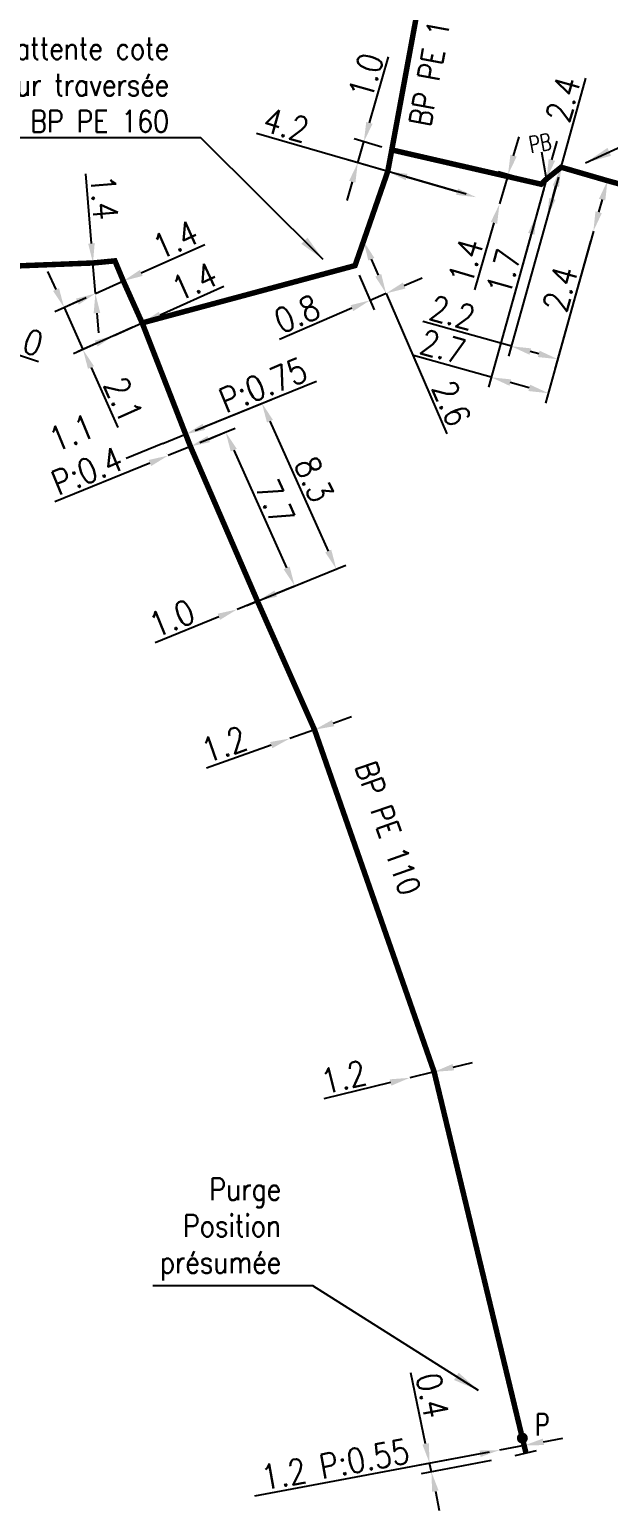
# Model space of a CAD drawing. Header units: millimetres. Extents: x 185000 to 186000, y 127990 to 129010.
# Drawn here: x 185439 to 185465.4, y 128157.1 to 128224.8 of the extents above; entities that cross this region are included whole.
import ezdxf
from ezdxf.enums import TextEntityAlignment as Align

# ---------------------------------------------------------------- set-up
doc = ezdxf.new("R2010")
doc.units = ezdxf.units.MM
doc.header["$PDMODE"] = 34
doc.linetypes.add('L_25_PE', pattern=[2000, 1000, 1000])
doc.layers.get('0').update_dxf_attribs({"linetype": 'CONTINUOUS'})
doc.layers.get('DEFPOINTS').update_dxf_attribs({"linetype": 'CONTINUOUS'})
for name, color, linetype in [('L_150', 1, 'CONTINUOUS'), ('L_300', 7, 'CONTINUOUS'), ('L_340', 7, 'CONTINUOUS'), ('L_900', 7, 'CONTINUOUS')]:
    doc.layers.add(name, color=color, linetype=linetype)
doc.styles.add('G_ROMANS', font='ROMANS.SHX', dxfattribs={"width": 0.75})
doc.styles.get("Standard").update_dxf_attribs({"font": 'romans.shx', "width": 0.85})
doc.dimstyles.get("Standard").update_dxf_attribs({"dimtxt": 1.5, "dimasz": 1.2, "dimexe": 0.625, "dimexo": 0.625, "dimgap": 0.25, "dimtad": 1, "dimdec": 1, "dimzin": 0, "dimdsep": 46, "dimtxsty": 'Standard', "dimcen": -0.5, "dimadec": 0, "dimazin": 0, "dimtfac": 1, "dimtdec": 1, "dimtmove": 0, "dimatfit": 3, "dimfxl": 0, "dimtolj": 1, "dimtzin": 0, "dimarcsym": 0})

# ---------------------------------------------------------------- blocks, each defined once
blk = doc.blocks.new('*D196')
at = {"layer": 'DEFPOINTS', "color": 0, "linetype": 'Continuous', "transparency": 16777216}
for p in [(185465.401, 128217.878), (185464.757, 128215.566), (185464.757, 128215.566)]:
    blk.add_point(p, dxfattribs=at)
at = {"layer": 'L_150', "color": 0, "linetype": 'Continuous', "lineweight": -2, "transparency": 16777216}
for p, q in [((185465.159, 128217.011), (185464.998, 128216.433)), ((185464.757, 128215.566), (185463.642, 128211.563))]:
    blk.add_line(p, q, dxfattribs=at)
at = {"layer": 'L_150', "color": 0, "linetype": 'Continuous', "transparency": 16777216}
for points in [[(185465.015, 128217.051), (185465.304, 128216.971), (185465.401, 128217.878)], [(185464.854, 128216.473), (185465.143, 128216.393), (185464.757, 128215.566)]]:
    blk.add_solid(points, dxfattribs=at)
at = {"layer": 'L_150', "color": 0, "linetype": 'Continuous', "transparency": 16777216, "insert": (185463.245, 128212.932), "char_height": 1.125, "attachment_point": 5, "rotation": 74.44097}
blk.add_mtext('\\A1;2.4', dxfattribs=at)
blk = doc.blocks.new('*D197')
at = {"layer": 'DEFPOINTS', "color": 0, "linetype": 'Continuous', "transparency": 16777216}
for p in [(185463.288, 128218.492), (185464.757, 128215.566), (185463.13, 128209.723)]:
    blk.add_point(p, dxfattribs=at)
at = {"layer": 'L_150', "color": 0, "linetype": 'Continuous', "lineweight": -2, "transparency": 16777216}
for p, q in [((185463.162, 128218.041), (185460.885, 128209.861)), ((185464.631, 128215.114), (185463.004, 128209.271)), ((185461.011, 128210.313), (185456.968, 128211.438)), ((185462.263, 128209.964), (185461.878, 128210.071))]:
    blk.add_line(p, q, dxfattribs=at)
at = {"layer": 'L_150', "color": 0, "linetype": 'Continuous', "transparency": 16777216}
for points in [[(185461.918, 128210.216), (185461.838, 128209.927), (185461.011, 128210.313)], [(185462.303, 128210.109), (185462.223, 128209.82), (185463.13, 128209.723)]]:
    blk.add_solid(points, dxfattribs=at)
at = {"layer": 'L_150', "color": 0, "linetype": 'Continuous', "transparency": 16777216, "insert": (185458.315, 128211.842), "char_height": 1.125, "attachment_point": 5, "rotation": 344.44097}
blk.add_mtext('\\A1;2.2', dxfattribs=at)
blk = doc.blocks.new('*D198')
at = {"layer": 'DEFPOINTS', "color": 0, "linetype": 'Continuous', "transparency": 16777216}
for p in [(185462.368, 128217.718), (185460.469, 128216.813), (185460.469, 128216.813)]:
    blk.add_point(p, dxfattribs=at)
at = {"layer": 'L_150', "color": 0, "linetype": 'Continuous', "lineweight": -2, "transparency": 16777216}
for p, q in [((185461.111, 128219.021), (185461.363, 128219.885)), ((185461.918, 128217.849), (185460.41, 128218.288)), ((185460.86, 128218.157), (185460.469, 128216.813)), ((185460.218, 128215.948), (185459.328, 128212.888))]:
    blk.add_line(p, q, dxfattribs=at)
at = {"layer": 'L_150', "color": 0, "linetype": 'Continuous', "transparency": 16777216}
for points in [[(185460.967, 128219.063), (185461.255, 128218.979), (185460.86, 128218.157)], [(185460.074, 128215.99), (185460.362, 128215.906), (185460.469, 128216.813)]]:
    blk.add_solid(points, dxfattribs=at)
at = {"layer": 'L_150', "color": 0, "linetype": 'Continuous', "transparency": 16777216, "insert": (185458.927, 128214.195), "char_height": 1.125, "attachment_point": 5, "rotation": 73.78916}
blk.add_mtext('\\A1;1.4', dxfattribs=at)
blk = doc.blocks.new('L_340_13')
at = {"color": 0, "linetype": 'Continuous', "flags": 128}
blk.add_lwpolyline([(0, 0), (0, 1.25)], dxfattribs=at)
at = {"color": 0, "linetype": 'Continuous', "style": 'G_ROMANS', "width": 0.75}
blk.add_text('PB', height=0.75, dxfattribs=at).set_placement((0, 1.663), align=Align.MIDDLE)
at = {"color": 0, "linetype": 'Continuous', "width": 0.75, "flags": 3}
for tag, p in [('DEF_LEG', (0, -10)), ('DEF_COUP', (0, -12.5)), ('DEF_TYPE', (0, -15))]:
    blk.add_attdef(tag, text='', height=1.2, dxfattribs=at).set_placement(p, align=Align.MIDDLE)
blk = doc.blocks.new('*D208')
at = {"layer": 'DEFPOINTS', "color": 0, "linetype": 'Continuous', "transparency": 16777216}
for p in [(185462.62, 128217.957), (185464.757, 128215.566), (185462.698, 128208.17)]:
    blk.add_point(p, dxfattribs=at)
at = {"layer": 'L_340', "color": 0, "linetype": 'Continuous', "lineweight": -2, "transparency": 16777216}
for p, q in [((185462.495, 128217.506), (185459.971, 128208.443)), ((185464.631, 128215.114), (185462.572, 128207.719)), ((185460.097, 128208.894), (185456.536, 128209.886)), ((185461.831, 128208.412), (185460.964, 128208.653))]:
    blk.add_line(p, q, dxfattribs=at)
at = {"layer": 'L_340', "color": 0, "linetype": 'Continuous', "transparency": 16777216}
for points in [[(185461.004, 128208.798), (185460.924, 128208.509), (185460.097, 128208.894)], [(185461.871, 128208.556), (185461.791, 128208.267), (185462.698, 128208.17)]]:
    blk.add_solid(points, dxfattribs=at)
at = {"layer": 'L_340', "color": 0, "linetype": 'Continuous', "transparency": 16777216, "insert": (185457.883, 128210.289), "char_height": 1.125, "attachment_point": 5, "rotation": 344.44097}
blk.add_mtext('\\A1;2.7', dxfattribs=at)
blk = doc.blocks.new('*D212')
at = {"layer": 'DEFPOINTS', "color": 0, "linetype": 'Continuous', "transparency": 16777216}
for p in [(185463.288, 128218.492), (185462.644, 128216.18), (185462.644, 128216.18)]:
    blk.add_point(p, dxfattribs=at)
at = {"layer": 'L_150', "color": 0, "linetype": 'Continuous', "lineweight": -2, "transparency": 16777216}
for p, q in [((185463.288, 128218.492), (185464.421, 128222.562)), ((185462.886, 128217.047), (185463.047, 128217.625))]:
    blk.add_line(p, q, dxfattribs=at)
at = {"layer": 'L_150', "color": 0, "linetype": 'Continuous', "transparency": 16777216}
for points in [[(185462.902, 128217.665), (185463.191, 128217.585), (185463.288, 128218.492)], [(185462.741, 128217.087), (185463.03, 128217.007), (185462.644, 128216.18)]]:
    blk.add_solid(points, dxfattribs=at)
at = {"layer": 'L_150', "color": 0, "linetype": 'Continuous', "transparency": 16777216, "insert": (185463.374, 128221.595), "char_height": 1.125, "attachment_point": 5, "rotation": 74.44097}
blk.add_mtext('\\A1;2.4', dxfattribs=at)
blk = doc.blocks.new('*D213')
at = {"layer": 'DEFPOINTS', "color": 0, "linetype": 'Continuous', "transparency": 16777216}
for p in [(185462.62, 128217.957), (185462.164, 128216.32), (185462.164, 128216.32)]:
    blk.add_point(p, dxfattribs=at)
at = {"layer": 'L_340', "color": 0, "linetype": 'Continuous', "lineweight": -2, "transparency": 16777216}
for p, q in [((185462.862, 128218.824), (185463.103, 128219.691)), ((185462.62, 128217.957), (185462.164, 128216.32)), ((185461.923, 128215.453), (185461.08, 128212.426))]:
    blk.add_line(p, q, dxfattribs=at)
at = {"layer": 'L_340', "color": 0, "linetype": 'Continuous', "transparency": 16777216}
for points in [[(185462.717, 128218.865), (185463.006, 128218.784), (185462.62, 128217.957)], [(185461.778, 128215.493), (185462.067, 128215.412), (185462.164, 128216.32)]]:
    blk.add_solid(points, dxfattribs=at)
at = {"layer": 'L_340', "color": 0, "linetype": 'Continuous', "transparency": 16777216, "insert": (185460.658, 128213.707), "char_height": 1.125, "attachment_point": 5, "rotation": 74.44097}
blk.add_mtext('\\A1;1.7', dxfattribs=at)
blk = doc.blocks.new('*D1626')
at = {"layer": 'DEFPOINTS', "color": 0, "linetype": 'Continuous', "transparency": 16777216}
for p in [(185443.286, 128213.295), (185442.009, 128212.722), (185442.009, 128212.722)]:
    blk.add_point(p, dxfattribs=at)
at = {"layer": 'L_150', "color": 0, "linetype": 'Continuous', "lineweight": -2, "transparency": 16777216}
for p, q in [((185444.107, 128213.664), (185447.015, 128214.969)), ((185442.009, 128212.722), (185443.286, 128213.295)), ((185441.188, 128212.353), (185440.367, 128211.985))]:
    blk.add_line(p, q, dxfattribs=at)
at = {"layer": 'L_150', "color": 0, "linetype": 'Continuous', "transparency": 16777216}
for points in [[(185444.046, 128213.801), (185444.169, 128213.527), (185443.286, 128213.295)], [(185441.126, 128212.49), (185441.249, 128212.217), (185442.009, 128212.722)]]:
    blk.add_solid(points, dxfattribs=at)
at = {"layer": 'L_150', "color": 0, "linetype": 'Continuous', "transparency": 16777216, "insert": (185445.664, 128215.185), "char_height": 1.125, "attachment_point": 5, "rotation": 24.17644}
blk.add_mtext('\\A1;1.4', dxfattribs=at)
blk = doc.blocks.new('*D1627')
at = {"layer": 'DEFPOINTS', "color": 0, "linetype": 'Continuous', "transparency": 16777216}
for p in [(185441.899, 128214.118), (185442.009, 128212.722), (185442.009, 128212.722)]:
    blk.add_point(p, dxfattribs=at)
at = {"layer": 'L_150', "color": 0, "linetype": 'Continuous', "lineweight": -2, "transparency": 16777216}
for p, q in [((185441.829, 128215.015), (185441.579, 128218.193)), ((185442.009, 128212.722), (185441.899, 128214.118)), ((185442.079, 128211.825), (185442.15, 128210.928))]:
    blk.add_line(p, q, dxfattribs=at)
at = {"layer": 'L_150', "color": 0, "linetype": 'Continuous', "transparency": 16777216}
for points in [[(185441.978, 128215.027), (185441.679, 128215.003), (185441.899, 128214.118)], [(185442.229, 128211.837), (185441.93, 128211.813), (185442.009, 128212.722)]]:
    blk.add_solid(points, dxfattribs=at)
at = {"layer": 'L_150', "color": 0, "linetype": 'Continuous', "transparency": 16777216, "insert": (185442.416, 128217.111), "char_height": 1.125, "attachment_point": 5, "rotation": 274.49371}
blk.add_mtext('\\A1;1.4', dxfattribs=at)
blk = doc.blocks.new('*D1628')
at = {"layer": 'DEFPOINTS', "color": 0, "linetype": 'Continuous', "transparency": 16777216}
for p in [(185448.486, 128198.293), (185448.486, 128198.293), (185449.412, 128198.67)]:
    blk.add_point(p, dxfattribs=at)
at = {"layer": 'L_150', "color": 0, "linetype": 'Continuous', "lineweight": -2, "transparency": 16777216}
for p, q in [((185450.246, 128199.01), (185451.08, 128199.349)), ((185449.412, 128198.67), (185448.486, 128198.293)), ((185447.653, 128197.954), (185444.743, 128196.769))]:
    blk.add_line(p, q, dxfattribs=at)
at = {"layer": 'L_150', "color": 0, "linetype": 'Continuous', "transparency": 16777216}
for points in [[(185450.189, 128199.149), (185450.303, 128198.871), (185449.412, 128198.67)], [(185447.596, 128198.093), (185447.709, 128197.815), (185448.486, 128198.293)]]:
    blk.add_solid(points, dxfattribs=at)
at = {"layer": 'L_150', "color": 0, "linetype": 'Continuous', "transparency": 16777216, "insert": (185445.498, 128197.887), "char_height": 1.125, "attachment_point": 5, "rotation": 22.15088}
blk.add_mtext('\\A1;1.0', dxfattribs=at)
blk = doc.blocks.new('*D1629')
at = {"layer": 'DEFPOINTS', "color": 0, "linetype": 'Continuous', "transparency": 16777216}
for p in [(185452.02, 128192.793), (185450.889, 128192.391), (185450.889, 128192.391)]:
    blk.add_point(p, dxfattribs=at)
at = {"layer": 'L_150', "color": 0, "linetype": 'Continuous', "lineweight": -2, "transparency": 16777216}
for p, q in [((185452.02, 128192.793), (185450.889, 128192.391)), ((185452.868, 128193.095), (185453.715, 128193.397)), ((185450.041, 128192.09), (185447.081, 128191.037))]:
    blk.add_line(p, q, dxfattribs=at)
at = {"layer": 'L_150', "color": 0, "linetype": 'Continuous', "transparency": 16777216}
for points in [[(185452.817, 128193.236), (185452.918, 128192.954), (185452.02, 128192.793)], [(185449.991, 128192.231), (185450.091, 128191.948), (185450.889, 128192.391)]]:
    blk.add_solid(points, dxfattribs=at)
at = {"layer": 'L_150', "color": 0, "linetype": 'Continuous', "transparency": 16777216, "insert": (185447.886, 128192.119), "char_height": 1.125, "attachment_point": 5, "rotation": 19.5808}
blk.add_mtext('\\A1;1.2', dxfattribs=at)
blk = doc.blocks.new('*D1630')
at = {"layer": 'DEFPOINTS', "color": 0, "linetype": 'Continuous', "transparency": 16777216}
for p in [(185456.367, 128176.888), (185456.367, 128176.888), (185457.484, 128177.161)]:
    blk.add_point(p, dxfattribs=at)
at = {"layer": 'L_150', "color": 0, "linetype": 'Continuous', "lineweight": -2, "transparency": 16777216}
for p, q in [((185458.359, 128177.374), (185459.233, 128177.588)), ((185455.493, 128176.674), (185452.441, 128175.929)), ((185457.484, 128177.161), (185456.367, 128176.888))]:
    blk.add_line(p, q, dxfattribs=at)
at = {"layer": 'L_150', "color": 0, "linetype": 'Continuous', "transparency": 16777216}
for points in [[(185458.323, 128177.52), (185458.394, 128177.229), (185457.484, 128177.161)], [(185455.457, 128176.82), (185455.529, 128176.529), (185456.367, 128176.888)]]:
    blk.add_solid(points, dxfattribs=at)
at = {"layer": 'L_150', "color": 0, "linetype": 'Continuous', "transparency": 16777216, "insert": (185453.352, 128176.923), "char_height": 1.125, "attachment_point": 5, "rotation": 13.72803}
blk.add_mtext('\\A1;1.2', dxfattribs=at)
blk = doc.blocks.new('*D1631')
at = {"layer": 'DEFPOINTS', "color": 0, "linetype": 'Continuous', "transparency": 16777216}
for p in [(185446.352, 128205.733), (185451.115, 128199.364), (185448.486, 128198.293)]:
    blk.add_point(p, dxfattribs=at)
at = {"layer": 'L_150', "color": 0, "linetype": 'Continuous', "lineweight": -2, "transparency": 16777216}
for p, q in [((185446.786, 128205.91), (185448.396, 128206.565)), ((185448.33, 128205.567), (185450.746, 128200.185)), ((185448.921, 128198.47), (185451.549, 128199.54))]:
    blk.add_line(p, q, dxfattribs=at)
at = {"layer": 'L_150', "color": 0, "linetype": 'Continuous', "transparency": 16777216}
for points in [[(185448.467, 128205.628), (185448.193, 128205.506), (185447.961, 128206.388)], [(185450.883, 128200.246), (185450.609, 128200.123), (185451.115, 128199.364)]]:
    blk.add_solid(points, dxfattribs=at)
at = {"layer": 'L_150', "color": 0, "linetype": 'Continuous', "transparency": 16777216, "insert": (185450.222, 128203.183), "char_height": 1.125, "attachment_point": 5, "rotation": 294.17644}
blk.add_mtext('\\A1;7.7', dxfattribs=at)
blk = doc.blocks.new('*D1632')
at = {"layer": 'DEFPOINTS', "color": 0, "linetype": 'Continuous', "transparency": 16777216}
for p in [(185446.352, 128205.733), (185445.333, 128205.318), (185445.333, 128205.318)]:
    blk.add_point(p, dxfattribs=at)
at = {"layer": 'L_150', "color": 0, "linetype": 'Continuous', "lineweight": -2, "transparency": 16777216}
for p, q in [((185447.185, 128206.072), (185448.019, 128206.411)), ((185446.352, 128205.733), (185445.333, 128205.318)), ((185444.499, 128204.979), (185440.155, 128203.21))]:
    blk.add_line(p, q, dxfattribs=at)
at = {"layer": 'L_150', "color": 0, "linetype": 'Continuous', "transparency": 16777216}
for points in [[(185447.129, 128206.211), (185447.242, 128205.933), (185446.352, 128205.733)], [(185444.443, 128205.118), (185444.556, 128204.84), (185445.333, 128205.318)]]:
    blk.add_solid(points, dxfattribs=at)
at = {"layer": 'L_150', "color": 0, "linetype": 'Continuous', "transparency": 16777216, "insert": (185441.274, 128205.488), "char_height": 1.125, "attachment_point": 5, "rotation": 22.15088}
blk.add_mtext('\\A1;1.1\\PP:0.4', dxfattribs=at)
blk = doc.blocks.new('*D1633')
at = {"layer": 'DEFPOINTS', "color": 0, "linetype": 'Continuous', "transparency": 16777216}
for p in [(185446.133, 128206.291), (185453.016, 128200.137), (185448.486, 128198.293)]:
    blk.add_point(p, dxfattribs=at)
at = {"layer": 'L_150', "color": 0, "linetype": 'Continuous', "lineweight": -2, "transparency": 16777216}
for p, q in [((185446.568, 128206.468), (185450.051, 128207.886)), ((185449.985, 128206.888), (185452.647, 128200.958)), ((185448.921, 128198.47), (185453.45, 128200.314))]:
    blk.add_line(p, q, dxfattribs=at)
at = {"layer": 'L_150', "color": 0, "linetype": 'Continuous', "transparency": 16777216}
for points in [[(185450.122, 128206.949), (185449.848, 128206.827), (185449.616, 128207.709)], [(185452.784, 128201.02), (185452.51, 128200.897), (185453.016, 128200.137)]]:
    blk.add_solid(points, dxfattribs=at)
at = {"layer": 'L_150', "color": 0, "linetype": 'Continuous', "transparency": 16777216, "insert": (185452, 128204.23), "char_height": 1.125, "attachment_point": 5, "rotation": 294.17644}
blk.add_mtext('\\A1;8.3', dxfattribs=at)
blk = doc.blocks.new('*D1634')
at = {"layer": 'DEFPOINTS', "color": 0, "linetype": 'Continuous', "transparency": 16777216}
for p in [(185445.087, 128205.865), (185445.087, 128205.865), (185446.133, 128206.291)]:
    blk.add_point(p, dxfattribs=at)
at = {"layer": 'L_150', "color": 0, "linetype": 'Continuous', "lineweight": -2, "transparency": 16777216}
for p, q in [((185446.967, 128206.631), (185452.112, 128208.725)), ((185445.087, 128205.865), (185443.42, 128205.187)), ((185445.087, 128205.865), (185446.133, 128206.291)), ((185445.264, 128205.431), (185445.264, 128205.431))]:
    blk.add_line(p, q, dxfattribs=at)
at = {"layer": 'L_150', "color": 0, "linetype": 'Continuous', "transparency": 16777216}
blk.add_solid([(185446.91, 128206.77), (185447.024, 128206.492), (185446.133, 128206.291)], dxfattribs=at)
at = {"layer": 'L_150', "color": 0, "linetype": 'Continuous', "transparency": 16777216, "insert": (185449.674, 128208.542), "char_height": 1.125, "attachment_point": 5, "rotation": 22.15088}
blk.add_mtext('\\A1;P:0.75', dxfattribs=at)
blk = doc.blocks.new('_None')
blk = doc.blocks.new('*D1635')
at = {"layer": 'DEFPOINTS', "color": 0, "linetype": 'Continuous', "transparency": 16777216}
for p in [(185442.009, 128212.722), (185440.58, 128212.081), (185444.146, 128211.38)]:
    blk.add_point(p, dxfattribs=at)
at = {"layer": 'L_150', "color": 0, "linetype": 'Continuous', "lineweight": -2, "transparency": 16777216}
for p, q in [((185440.211, 128212.902), (185439.843, 128213.723)), ((185441.581, 128212.53), (185440.152, 128211.889)), ((185440.58, 128212.081), (185441.44, 128210.165)), ((185443.718, 128211.188), (185441.012, 128209.973)), ((185441.809, 128209.344), (185443.039, 128206.602))]:
    blk.add_line(p, q, dxfattribs=at)
at = {"layer": 'L_150', "color": 0, "linetype": 'Continuous', "transparency": 16777216}
for points in [[(185440.348, 128212.963), (185440.075, 128212.84), (185440.58, 128212.081)], [(185441.945, 128209.405), (185441.672, 128209.282), (185441.44, 128210.165)]]:
    blk.add_solid(points, dxfattribs=at)
at = {"layer": 'L_150', "color": 0, "linetype": 'Continuous', "transparency": 16777216, "insert": (185443.293, 128207.87), "char_height": 1.125, "attachment_point": 5, "rotation": 294.17644}
blk.add_mtext('\\A1;2.1', dxfattribs=at)
blk = doc.blocks.new('*D1636')
at = {"layer": 'DEFPOINTS', "color": 0, "linetype": 'Continuous', "transparency": 16777216}
for p in [(185444.146, 128211.38), (185442.869, 128210.806), (185442.869, 128210.806)]:
    blk.add_point(p, dxfattribs=at)
at = {"layer": 'L_150', "color": 0, "linetype": 'Continuous', "lineweight": -2, "transparency": 16777216}
for p, q in [((185444.967, 128211.748), (185447.875, 128213.054)), ((185442.869, 128210.806), (185444.146, 128211.38)), ((185442.048, 128210.438), (185441.227, 128210.069))]:
    blk.add_line(p, q, dxfattribs=at)
at = {"layer": 'L_150', "color": 0, "linetype": 'Continuous', "transparency": 16777216}
for points in [[(185444.906, 128211.885), (185445.029, 128211.611), (185444.146, 128211.38)], [(185441.986, 128210.575), (185442.109, 128210.301), (185442.869, 128210.806)]]:
    blk.add_solid(points, dxfattribs=at)
at = {"layer": 'L_150', "color": 0, "linetype": 'Continuous', "transparency": 16777216, "insert": (185446.525, 128213.269), "char_height": 1.125, "attachment_point": 5, "rotation": 24.17644}
blk.add_mtext('\\A1;1.4', dxfattribs=at)
blk = doc.blocks.new('*D1637')
at = {"layer": 'DEFPOINTS', "color": 0, "linetype": 'Continuous', "transparency": 16777216}
for p in [(185453.87, 128213.998), (185455.29, 128212.729), (185455.29, 128212.729)]:
    blk.add_point(p, dxfattribs=at)
at = {"layer": 'L_150', "color": 0, "linetype": 'Continuous', "lineweight": -2, "transparency": 16777216}
for p, q in [((185454.056, 128213.567), (185454.741, 128211.981)), ((185456.116, 128213.086), (185456.942, 128213.442)), ((185455.29, 128212.729), (185454.555, 128212.411)), ((185453.729, 128212.055), (185450.425, 128210.628))]:
    blk.add_line(p, q, dxfattribs=at)
at = {"layer": 'L_150', "color": 0, "linetype": 'Continuous', "transparency": 16777216}
for points in [[(185456.056, 128213.223), (185456.175, 128212.948), (185455.29, 128212.729)], [(185453.669, 128212.192), (185453.788, 128211.917), (185454.555, 128212.411)]]:
    blk.add_solid(points, dxfattribs=at)
at = {"layer": 'L_150', "color": 0, "linetype": 'Continuous', "transparency": 16777216, "insert": (185451.219, 128211.788), "char_height": 1.125, "attachment_point": 5, "rotation": 23.36117}
blk.add_mtext('\\A1;0.8', dxfattribs=at)
blk = doc.blocks.new('*D1638')
at = {"layer": 'DEFPOINTS', "color": 0, "linetype": 'Continuous', "transparency": 16777216}
for p in [(185454.259, 128215.116), (185455.29, 128212.729), (185455.29, 128212.729)]:
    blk.add_point(p, dxfattribs=at)
at = {"layer": 'L_150', "color": 0, "linetype": 'Continuous', "lineweight": -2, "transparency": 16777216}
for p, q in [((185454.615, 128214.289), (185454.933, 128213.555)), ((185455.29, 128212.729), (185458.06, 128206.315))]:
    blk.add_line(p, q, dxfattribs=at)
at = {"layer": 'L_150', "color": 0, "linetype": 'Continuous', "transparency": 16777216}
for points in [[(185454.753, 128214.349), (185454.478, 128214.23), (185454.259, 128215.116)], [(185455.07, 128213.614), (185454.795, 128213.495), (185455.29, 128212.729)]]:
    blk.add_solid(points, dxfattribs=at)
at = {"layer": 'L_150', "color": 0, "linetype": 'Continuous', "transparency": 16777216, "insert": (185458.277, 128207.704), "char_height": 1.125, "attachment_point": 5, "rotation": 293.36117}
blk.add_mtext('\\A1;2.6', dxfattribs=at)
blk = doc.blocks.new('*D1639')
at = {"layer": 'DEFPOINTS', "color": 0, "linetype": 'Continuous', "transparency": 16777216}
for p in [(185455.364, 128218.297), (185459.397, 128217.124), (185459.397, 128217.124)]:
    blk.add_point(p, dxfattribs=at)
at = {"layer": 'L_150', "color": 0, "linetype": 'Continuous', "lineweight": -2, "transparency": 16777216}
for p, q in [((185455.364, 128218.297), (185449.371, 128220.039)), ((185458.533, 128217.375), (185456.229, 128218.045))]:
    blk.add_line(p, q, dxfattribs=at)
at = {"layer": 'L_150', "color": 0, "linetype": 'Continuous', "transparency": 16777216}
for points in [[(185456.27, 128218.19), (185456.187, 128217.901), (185455.364, 128218.297)], [(185458.575, 128217.519), (185458.491, 128217.231), (185459.397, 128217.124)]]:
    blk.add_solid(points, dxfattribs=at)
at = {"layer": 'L_150', "color": 0, "linetype": 'Continuous', "transparency": 16777216, "insert": (185450.722, 128220.427), "char_height": 1.125, "attachment_point": 5, "rotation": 343.78916}
blk.add_mtext('\\A1;4.2', dxfattribs=at)
blk = doc.blocks.new('*D1642')
at = {"layer": 'DEFPOINTS', "color": 0, "linetype": 'Continuous', "transparency": 16777216}
for p in [(185460.465, 128159.879), (185460.546, 128159.487), (185457.358, 128158.888)]:
    blk.add_point(p, dxfattribs=at)
at = {"layer": 'L_340', "color": 0, "linetype": 'Continuous', "lineweight": -2, "transparency": 16777216}
for p, q in [((185457.095, 128160.161), (185456.424, 128163.417)), ((185460.005, 128159.792), (185456.816, 128159.193)), ((185460.085, 128159.4), (185456.897, 128158.802)), ((185457.358, 128158.888), (185457.277, 128159.28)), ((185457.54, 128158.007), (185457.721, 128157.125))]:
    blk.add_line(p, q, dxfattribs=at)
at = {"layer": 'L_340', "color": 0, "linetype": 'Continuous', "transparency": 16777216}
for points in [[(185457.242, 128160.192), (185456.948, 128160.131), (185457.277, 128159.28)], [(185457.686, 128158.037), (185457.393, 128157.976), (185457.358, 128158.888)]]:
    blk.add_solid(points, dxfattribs=at)
at = {"layer": 'L_340', "color": 0, "linetype": 'Continuous', "transparency": 16777216, "insert": (185457.404, 128162.381), "char_height": 1.125, "attachment_point": 5, "rotation": 281.64753}
blk.add_mtext('\\A1;0.4', dxfattribs=at)
blk = doc.blocks.new('*D1643')
at = {"layer": 'DEFPOINTS', "color": 0, "linetype": 'Continuous', "transparency": 16777216}
for p in [(185460.465, 128159.879), (185460.465, 128159.879), (185461.596, 128160.091)]:
    blk.add_point(p, dxfattribs=at)
at = {"layer": 'L_340', "color": 0, "linetype": 'Continuous', "lineweight": -2, "transparency": 16777216}
for p, q in [((185462.48, 128160.257), (185463.365, 128160.423)), ((185459.581, 128159.713), (185449.274, 128157.777)), ((185461.596, 128160.091), (185460.465, 128159.879))]:
    blk.add_line(p, q, dxfattribs=at)
at = {"layer": 'L_340', "color": 0, "linetype": 'Continuous', "transparency": 16777216}
for points in [[(185462.453, 128160.405), (185462.508, 128160.11), (185461.596, 128160.091)], [(185459.553, 128159.86), (185459.609, 128159.565), (185460.465, 128159.879)]]:
    blk.add_solid(points, dxfattribs=at)
at = {"layer": 'L_340', "color": 0, "linetype": 'Continuous', "transparency": 16777216, "insert": (185452.968, 128159.234), "char_height": 1.125, "attachment_point": 5, "rotation": 10.6375}
blk.add_mtext('\\A1;1.2 P:0.55', dxfattribs=at)
blk = doc.blocks.new('L_340_07')
at = {"color": 0, "linetype": 'Continuous', "const_width": 0.25, "flags": 128}
blk.add_lwpolyline([(0, 0), (0.35, 0)], dxfattribs=at)
at = {"color": 0, "linetype": 'Continuous', "flags": 128}
blk.add_lwpolyline([(0.35, -0.5), (0.35, 0.5)], dxfattribs=at)
at = {"color": 0, "linetype": 'Continuous', "width": 0.75, "flags": 3}
for tag, p in [('DEF_LEG', (0.723, -3.465)), ('DEF_COUP', (0.723, -5.965)), ('DEF_TYPE', (0.723, -8.465))]:
    blk.add_attdef(tag, text='', height=1.2, dxfattribs=at).set_placement(p, align=Align.MIDDLE)
blk = doc.blocks.new('L_300_12')
at = {"color": 0, "linetype": 'Continuous', "const_width": 0.248, "flags": 128}
blk.add_lwpolyline([(-0.126, 0, 1), (0.126, 0, 1)], format="xyb", close=True, dxfattribs=at)
at = {"linetype": 'Continuous', "style": 'G_ROMANS', "width": 0.75}
blk.add_attdef('P', text='', height=1, dxfattribs=at).set_placement((0, 1.331), align=Align.MIDDLE_CENTER)
at = {"color": 0, "linetype": 'Continuous', "width": 0.75, "flags": 3}
for tag, p in [('DEF_LEG', (0, -5)), ('DEF_COUP', (0, -7.5)), ('DEF_TYPE', (0, -10))]:
    blk.add_attdef(tag, text='', height=1.2, dxfattribs=at).set_placement(p, align=Align.MIDDLE)
blk = doc.blocks.new('*D1644')
at = {"layer": 'DEFPOINTS', "color": 0, "linetype": 'Continuous', "transparency": 16777216}
for p in [(185455.549, 128219.284), (185453.995, 128218.695), (185459.397, 128217.124)]:
    blk.add_point(p, dxfattribs=at)
at = {"layer": 'L_150', "color": 0, "linetype": 'Continuous', "lineweight": -2, "transparency": 16777216}
for p, q in [((185454.526, 128220.519), (185455.403, 128223.536)), ((185455.099, 128219.415), (185453.824, 128219.786)), ((185453.995, 128218.695), (185454.274, 128219.655)), ((185458.947, 128217.255), (185453.545, 128218.826)), ((185453.744, 128217.831), (185453.493, 128216.966))]:
    blk.add_line(p, q, dxfattribs=at)
at = {"layer": 'L_150', "color": 0, "linetype": 'Continuous', "transparency": 16777216}
for points in [[(185454.382, 128220.561), (185454.67, 128220.477), (185454.274, 128219.655)], [(185453.6, 128217.872), (185453.888, 128217.789), (185453.995, 128218.695)]]:
    blk.add_solid(points, dxfattribs=at)
at = {"layer": 'L_150', "color": 0, "linetype": 'Continuous', "transparency": 16777216, "insert": (185454.37, 128222.669), "char_height": 1.125, "attachment_point": 5, "rotation": 73.78916}
blk.add_mtext('\\A1;1.0', dxfattribs=at)
blk = doc.blocks.new('*D2432')
at = {"layer": 'DEFPOINTS', "color": 0, "linetype": 'Continuous', "transparency": 16777216}
for p in [(185435.344, 128213.428), (185436.027, 128212.252), (185435.573, 128210.889)]:
    blk.add_point(p, dxfattribs=at)
at = {"layer": 'L_150', "color": 0, "linetype": 'Continuous', "lineweight": -2, "transparency": 16777216}
for p, q in [((185435.195, 128212.983), (185434.457, 128210.766)), ((185433.751, 128211.496), (185432.897, 128211.78)), ((185435.879, 128211.807), (185435.425, 128210.444)), ((185434.605, 128211.211), (185435.573, 128210.889)), ((185436.427, 128210.604), (185439.408, 128209.612))]:
    blk.add_line(p, q, dxfattribs=at)
at = {"layer": 'L_150', "color": 0, "linetype": 'Continuous', "transparency": 16777216}
for points in [[(185433.799, 128211.638), (185433.704, 128211.353), (185434.605, 128211.211)], [(185436.474, 128210.747), (185436.379, 128210.462), (185435.573, 128210.889)]]:
    blk.add_solid(points, dxfattribs=at)
at = {"layer": 'L_150', "color": 0, "linetype": 'Continuous', "transparency": 16777216, "insert": (185438.581, 128210.677), "char_height": 1.125, "attachment_point": 5, "rotation": 341.57715}
blk.add_mtext('\\A1;1.0', dxfattribs=at)

msp = doc.modelspace()

# ---------------------------------------------------------------- linework, layer by layer
at = {"layer": 'L_150', "linetype": 'L_25_PE', "const_width": 0.25, "flags": 128}
msp.add_lwpolyline([(185444.146, 128211.38), (185453.87, 128213.998), (185454.259, 128215.116), (185455.364, 128218.297), (185455.549, 128219.284), (185457.116, 128227.787), (185449.614, 128229.837), (185443.292, 128233.664), (185443.459, 128234.045)], dxfattribs=at)
at = {"layer": 'L_150', "linetype": 'L_25_PE', "ltscale": 0.5, "const_width": 0.25, "flags": 128}
msp.add_lwpolyline([(185559.65, 128166.962), (185556.283, 128171.799), (185555.257, 128173.275), (185555.257, 128173.275), (185555.257, 128173.275), (185546.591, 128183.561), (185541.683, 128188.97), (185541.683, 128188.97), (185533.495, 128194.583), (185519.478, 128201.694), (185518.63, 128202.08), (185515.564, 128203.475), (185506.447, 128206.441), (185487.318, 128211.91), (185484.448, 128212.64), (185465.401, 128217.878), (185463.288, 128218.492), (185462.62, 128217.957), (185462.62, 128217.957), (185462.368, 128217.718), (185462.368, 128217.718), (185455.549, 128219.284)], dxfattribs=at)
at = {"layer": 'L_150', "linetype": 'L_25_PE', "flags": 128}
msp.add_lwpolyline([(185425.962, 128218.115, 0.25, 0.25, 0), (185434.106, 128214.029, 0.25, 0.25, 0), (185435.344, 128213.428, 0.25, 0.25, 0), (185436.58, 128213.912, 0.25, 0.25, 0), (185441.899, 128214.118, 0.25, 0.25, 0), (185442.901, 128214.215, 0.25, 0.25, 0), (185443.286, 128213.295, 0.25, 0.25, 0), (185444.146, 128211.38, 0.25, 0.25, 0), (185446.133, 128206.291, 0.25, 0.25, 0), (185446.352, 128205.733, 0.25, 0.25, 0), (185446.352, 128205.733, 0.25, 0.25, 0), (185449.412, 128198.67, 0.25, 0.25, 0), (185452.02, 128192.793, 0.25, 0.25, 0), (185457.484, 128177.161, 0.25, 0.25, 0), (185461.515, 128160.426, 0.25, 0.25, 0), (185461.596, 128160.091, 0, 0, 0)], format="xyseb", dxfattribs=at)

# ---------------------------------------------------------------- block references
at = {"layer": 'L_300'}
ref = msp.add_blockref('L_300_12', (185461.515, 128160.426), dxfattribs=at)
ref.add_attrib('P', 'P', dxfattribs={"layer": '0', "linetype": 'Continuous', "height": 1, "style": 'G_ROMANS', "width": 0.75}).set_placement((185462.423, 128161.043), align=Align.MIDDLE_CENTER)
at = {"layer": 'L_340'}
for name, p, rotation in [('L_340_13', (185462.62, 128217.957), 10.13355933502768), ('L_340_07', (185461.596, 128160.091), 283.5415108872975)]:
    msp.add_blockref(name, p, dxfattribs=dict(at, rotation=rotation))

# ---------------------------------------------------------------- texts
at = {"layer": 'L_150', "linetype": 'Continuous', "width": 0.85}
for s, rotation, p in [('BP PE 160', 79.38729, (185457.403, 128223.502)), ('BP PE 110', 289.26894, (185455.38, 128188.297))]:
    msp.add_text(s, height=1, rotation=rotation, dxfattribs=at).set_placement(p, align=Align.MIDDLE)
at = {"layer": 'L_300', "linetype": 'Continuous', "insert": (185450.495, 128169.963), "char_height": 1, "attachment_point": 6}
msp.add_mtext('Purge\\PPosition\\Pprésumée', dxfattribs=at)
at = {"layer": 'L_900', "color": 1, "linetype": 'Continuous', "insert": (185445.375, 128222.255), "char_height": 1, "attachment_point": 6}
msp.add_mtext('En attente cote \\Ppour traversée\\PBP PE 160', dxfattribs=at)

# ---------------------------------------------------------------- dimensions: what is measured, and where the dimension line sits
at = {"layer": 'L_150', "linetype": 'Continuous'}
for base, p1, p2, angle, override, picture, middle in [((185453.995, 128218.695), (185455.549, 128219.284), (185459.397, 128217.124), 73.78916, {"dimscale": 0.75, "dimatfit": 0}, '*D1644', (185455.09, 128222.46)), ((185462.644, 128216.18), (185463.288, 128218.492), (185462.644, 128216.18), 74.44097, {"dimscale": 0.75}, '*D212', (185464.096, 128221.394)), ((185459.397, 128217.124), (185455.364, 128218.297), (185459.397, 128217.124), 163.78916, {"dimscale": 0.75}, '*D1639', (185450.513, 128219.707)), ((185460.469, 128216.813), (185462.368, 128217.718), (185460.469, 128216.813), 73.78916, {"dimscale": 0.75}, '*D198', (185459.648, 128213.986)), ((185463.13, 128209.723), (185463.288, 128218.492), (185464.757, 128215.566), 164.44097, {"dimscale": 0.75}, '*D197', (185458.114, 128211.119)), ((185442.009, 128212.722), (185441.899, 128214.118), (185442.009, 128212.722), 94.49371, {"dimscale": 0.75, "dimatfit": 0}, '*D1627', (185441.669, 128217.052)), ((185464.757, 128215.566), (185465.401, 128217.878), (185464.757, 128215.566), 74.44097, {"dimscale": 0.75}, '*D196', (185463.967, 128212.73)), ((185442.009, 128212.722), (185443.286, 128213.295), (185442.009, 128212.722), 24.17644, {"dimscale": 0.75, "dimatfit": 0}, '*D1626', (185445.972, 128214.501)), ((185455.29, 128212.729), (185454.259, 128215.116), (185455.29, 128212.729), 113.36117, {"dimscale": 0.75}, '*D1638', (185457.588, 128207.406)), ((185442.869, 128210.806), (185444.146, 128211.38), (185442.869, 128210.806), 24.17644, {"dimscale": 0.75, "dimatfit": 0}, '*D1636', (185446.832, 128212.585)), ((185455.29, 128212.729), (185453.87, 128213.998), (185455.29, 128212.729), 203.36117, {"dimscale": 0.75, "dimatfit": 0}, '*D1637', (185451.517, 128211.099)), ((185435.573, 128210.889), (185435.344, 128213.428), (185436.027, 128212.252), 161.57715, {"dimscale": 0.75, "dimatfit": 0}, '*D2432', (185438.344, 128209.966)), ((185440.58, 128212.081), (185444.146, 128211.38), (185442.009, 128212.722), 294.17644, {"dimscale": 0.75}, '*D1635', (185442.608, 128207.562)), ((185448.486, 128198.293), (185449.412, 128198.67), (185448.486, 128198.293), 22.15088, {"dimscale": 0.75, "dimlfac": 1, "dimlunit": 2, "dimatfit": 0}, '*D1628', (185445.781, 128197.192)), ((185450.889, 128192.391), (185452.02, 128192.793), (185450.889, 128192.391), 19.5808, {"dimscale": 0.75, "dimatfit": 0}, '*D1629', (185448.137, 128191.412)), ((185456.367, 128176.888), (185457.484, 128177.161), (185456.367, 128176.888), 13.72803, {"dimscale": 0.75, "dimlfac": 1, "dimlunit": 2, "dimatfit": 0}, '*D1630', (185453.53, 128176.195))]:
    dim = msp.add_linear_dim(base=base, p1=p1, p2=p2, angle=angle, dimstyle='Standard', override=override, dxfattribs=at)
    dim.commit()
    dim.dimension.update_dxf_attribs({"geometry": picture, "text_midpoint": middle, "dimtype": 160})
for base, p1, p2, text, override, picture, middle in [((185445.087, 128205.865), (185446.133, 128206.291), (185445.087, 128205.865), 'P:0.75', {"dimscale": 0.75, "dimblk2": 'None', "dimsah": 1, "dimatfit": 0}, '*D1634', (185449.956, 128207.848)), ((185445.333, 128205.318), (185446.352, 128205.733), (185445.333, 128205.318), '<>\\PP:0.4', {"dimscale": 0.75, "dimlfac": 1, "dimlunit": 2, "dimatfit": 0}, '*D1632', (185441.91, 128203.925))]:
    dim = msp.add_linear_dim(base=base, p1=p1, p2=p2, angle=22.15088, text=text, dimstyle='Standard', override=override, dxfattribs=at)
    dim.commit()
    dim.dimension.update_dxf_attribs({"geometry": picture, "text_midpoint": middle, "dimtype": 160})
for base, p1, picture, middle in [((185453.016, 128200.137), (185446.133, 128206.291), '*D1633', (185452, 128204.23)), ((185451.115, 128199.364), (185446.352, 128205.733), '*D1631', (185450.222, 128203.183))]:
    dim = msp.add_linear_dim(base=base, p1=p1, p2=(185448.486, 128198.293), angle=114.17644, dimstyle='Standard', override={"dimscale": 0.75, "dimatfit": 0}, dxfattribs=at)
    dim.commit()
    dim.dimension.update_dxf_attribs({"geometry": picture, "text_midpoint": middle})
at = {"layer": 'L_340', "linetype": 'Continuous'}
for base, p1, p2, angle, override, picture, middle in [((185462.164, 128216.32), (185462.62, 128217.957), (185462.164, 128216.32), 74.44097, {"dimscale": 0.75}, '*D213', (185461.381, 128213.506)), ((185462.698, 128208.17), (185462.62, 128217.957), (185464.757, 128215.566), 164.44097, {"dimscale": 0.75}, '*D208', (185457.681, 128209.567)), ((185457.358, 128158.888), (185460.465, 128159.879), (185460.546, 128159.487), 101.64753, {"dimscale": 0.75, "dimatfit": 0}, '*D1642', (185456.669, 128162.23))]:
    dim = msp.add_linear_dim(base=base, p1=p1, p2=p2, angle=angle, dimstyle='Standard', override=override, dxfattribs=at)
    dim.commit()
    dim.dimension.update_dxf_attribs({"geometry": picture, "text_midpoint": middle, "dimtype": 160})
dim = msp.add_linear_dim(base=(185460.465, 128159.879), p1=(185461.596, 128160.091), p2=(185460.465, 128159.879), angle=10.6375, text='<> P:0.55', dimstyle='Standard', override={"dimscale": 0.75, "dimatfit": 0}, dxfattribs=at)
dim.commit()
dim.dimension.update_dxf_attribs({"geometry": '*D1643', "text_midpoint": (185453.106, 128158.497), "dimtype": 160})

# ---------------------------------------------------------------- leaders
at = {"layer": 'L_300', "linetype": 'Continuous', "annotation_type": 0, "has_hookline": 1, "hookline_direction": 1, "text_width": 5.869}
msp.add_leader([(185459.513, 128162.608), (185451.945, 128167.38), (185450.745, 128167.38)], dimstyle='Standard', dxfattribs=at)
at = {"layer": 'L_900', "color": 1, "linetype": 'Continuous', "annotation_type": 0, "has_hookline": 1}
for points, hookline_direction, text_width in [([(185464.396, 128218.692), (185467.745, 128220.243), (185468.945, 128220.243)], 0, 3.036), ([(185452.412, 128214.284), (185446.825, 128219.838), (185445.625, 128219.838)], 1, 10.119)]:
    msp.add_leader(points, dimstyle='Standard', dxfattribs=dict(at, hookline_direction=hookline_direction, text_width=text_width))

doc.saveas('drawing.dxf')
